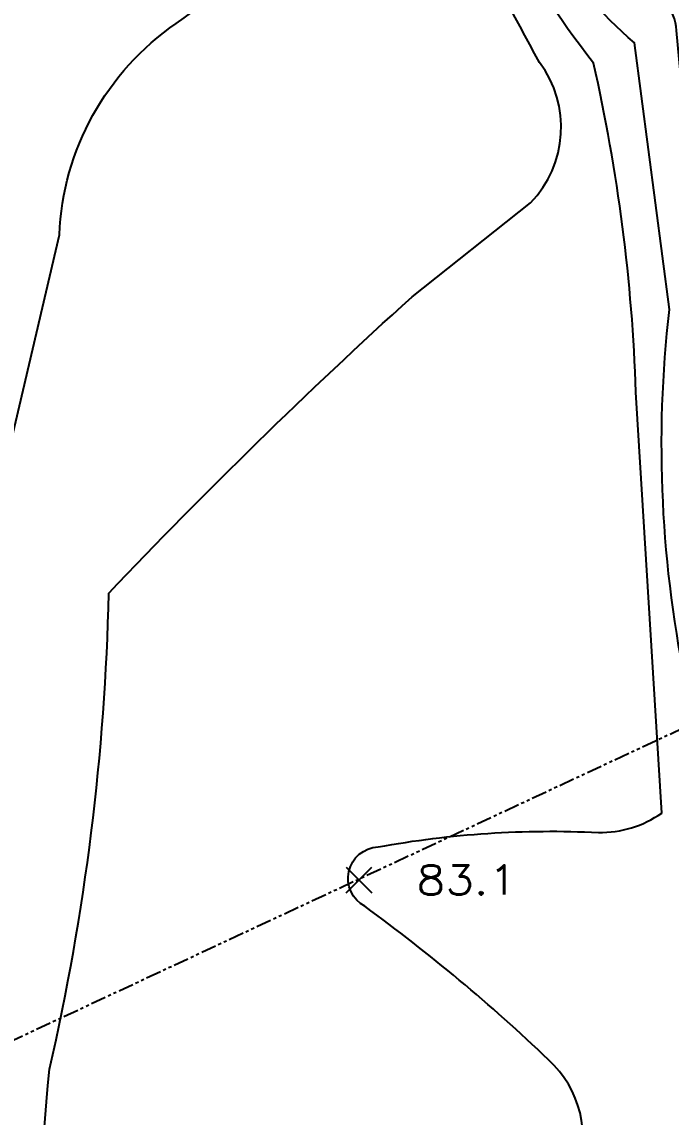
# Model space of a CAD drawing. Header units: feet. Extents: x 1023941 to 1026768, y 90264 to 94497.
# Drawn here: x 1026242.9 to 1026296.2, y 91697.3 to 91787.4 of the extents above; entities that cross this region are included whole.
import ezdxf
from ezdxf.enums import TextEntityAlignment as Align

# ---------------------------------------------------------------- set-up
doc = ezdxf.new("R2010")
doc.units = ezdxf.units.FT
doc.header["$MEASUREMENT"] = 0
doc.linetypes.add('MATCH', pattern=[2.5, 1.25, -0.25, 0.25, -0.25, 0.25, -0.25])
for name, color, linetype in [('CF-INDEX', 11, 'Continuous'), ('CF-INTERMED', 9, 'Continuous'), ('P2MLL', 5, 'MATCH'), ('SPOTELEV', 9, 'Continuous')]:
    doc.layers.add(name, color=color, linetype=linetype)
doc.styles.add('60', font='simplex.shx', dxfattribs={"width": 1.15, "height": 2.4})

# ---------------------------------------------------------------- blocks, each defined once
blk = doc.blocks.new('SPOT')
for p, q in [((-0.5, -0.5), (0.5, 0.5)), ((-0.5, 0.5), (0.5, -0.5))]:
    blk.add_line(p, q)

msp = doc.modelspace()

# ---------------------------------------------------------------- linework, layer by layer
at = {"layer": 'CF-INDEX', "elevation": 85, "flags": 128}
msp.add_lwpolyline([(1026303.72, 91699.21), (1026299.7121, 91736.06419, -0.15758808), (1026299, 91761.95), (1026296.69431, 91786.73401, 0.2936781), (1026293.82, 91790.52, -0.14280334), (1026285.93576, 91799.95154, 0.10659198), (1026279.61654, 91813.71633, 0.0410996), (1026258.57, 91825.21, -0.28499615), (1026245.4, 91843.89, -0.13084988)], format="xyb", dxfattribs=at)
at = {"layer": 'CF-INTERMED', "flags": 128}
for points, elevation in [([(1026168.05, 91738.76, -0.1648368), (1026198.05341, 91705.69687, -0.16346121), (1026199.05, 91699.93), (1026199.99, 91698.69, -0.48796659), (1026201.95381, 91702.571, -0.02135041), (1026233.88, 91715.41), (1026237.39276, 91741.044), (1026241.55, 91751.14), (1026245.93099, 91769.91148, -0.23604483), (1026255.55, 91787.31, 0.08263053), (1026264.56, 91795.99, -0.2859898), (1026267.19, 91799.57, 0.1862633), (1026272.78, 91806.79, 0.26391706), (1026270.41847, 91809.85638, 0.05619354), (1026249.4, 91822.63, -0.16521582), (1026241.71562, 91830.08815, -0.17968582), (1026239.81194, 91847.0798)], 81), ([(1026187.18, 91694.47), (1026208.79, 91650.27), (1026245.9, 91658.13, -0.05976792), (1026245.12, 91701.23, 0.05081447), (1026250, 91740.42, -0.01875232), (1026274.94, 91764.8), (1026284.69, 91772.54, 0.36941739), (1026285.43, 91784.09, -0.05029851), (1026274.73, 91808.67, 0.07988558), (1026252.54773, 91822.74083, -0.37132985), (1026241.52701, 91846.80302)], 82), ([(1026261, 91515.52, 0.03897648), (1026264.98, 91551.6, -0.02094587), (1026262.2, 91580.31, -0.25323878), (1026266.53, 91590.63, 0.13914711), (1026272.369, 91603.46525, -0.31206894), (1026281.91529, 91614.95496, -0.02820315), (1026305.17162, 91624.40974), (1026309.46, 91625.67), (1026313, 91625.85, -0.02396077), (1026304.28, 91687.01, -0.04609126), (1026297.62, 91732.22, -0.08115624), (1026296.11, 91763.76), (1026293.24, 91785.7, -0.15658198), (1026282.10522, 91803.83183), (1026278.65, 91811.51, 0.05146921), (1026254.48, 91825.39, -0.26008519), (1026243.9022, 91843.18816, -0.18872106)], 84), ([(1026340.75057, 91538.12752), (1026334.96992, 91566.13542), (1026321.87, 91601.23, -0.02837125), (1026308.97, 91685.54, -0.04335944), (1026302.7122, 91732.91608, 0.05089214), (1026300.1, 91744.5, -0.17729081), (1026300.28, 91756.31, 0.11463438), (1026301.53746, 91770.79673), (1026300.56451, 91784.97931, 0.30867537), (1026295.9, 91793.58, -0.10811084), (1026288.53, 91799.85, 0.15009802), (1026281.6091, 91814.90336), (1026275.69864, 91818.90163), (1026256.25158, 91828.19687, -0.19314828), (1026247.09272, 91842.90888, -0.22625285)], 86), ([(1026190.05, 91648.59, 0.07825893), (1026204.53353, 91622.29401), (1026217.19, 91604.23, 0.09748367), (1026236.03, 91609.11, -0.39182836), (1026252.77766, 91602.41332), (1026256.63, 91593.84, -0.01916451), (1026254.20603, 91631.82556, -0.2230608), (1026259.39, 91643.39, 0.19659512), (1026261.98, 91650.99, -0.26757083), (1026269.40992, 91666.07942), (1026273.90202, 91671.35391, -0.08814285), (1026282.63, 91681.04, 0.14826745), (1026286.34, 91687.01), (1026288.48477, 91692.58014, 0.30438812), (1026286.17, 91702, 0.03310887), (1026271.0675, 91714.64083, -0.76312266), (1026272.14629, 91719.53203, -0.05715435), (1026290.27, 91720.72, 0.15970837), (1026295.48, 91722.32), (1026293.35675, 91756.95044, 0.04749447), (1026289.87, 91784.03, -0.09711375), (1026277, 91809.26, 0.19214939)], 83)]:
    msp.add_lwpolyline(points, format="xyb", dxfattribs=dict(at, elevation=elevation))
at = {"layer": 'P2MLL'}
msp.add_line((1025228.983, 91231.18927), (1026419.24756, 91786.21875), dxfattribs=at)

# ---------------------------------------------------------------- block references
at = {"layer": 'SPOTELEV', "xscale": 2.099999999976717, "yscale": 2.100000000005821, "zscale": 2.1}
msp.add_blockref('SPOT', (1026270.58, 91716.81), dxfattribs=at)

# ---------------------------------------------------------------- texts
at = {"layer": 'SPOTELEV', "style": '60', "width": 1.15}
msp.add_text('83.1', height=2.4, dxfattribs=at).set_placement((1026279.45, 91716.81), align=Align.MIDDLE_CENTER)

doc.saveas('drawing.dxf')
